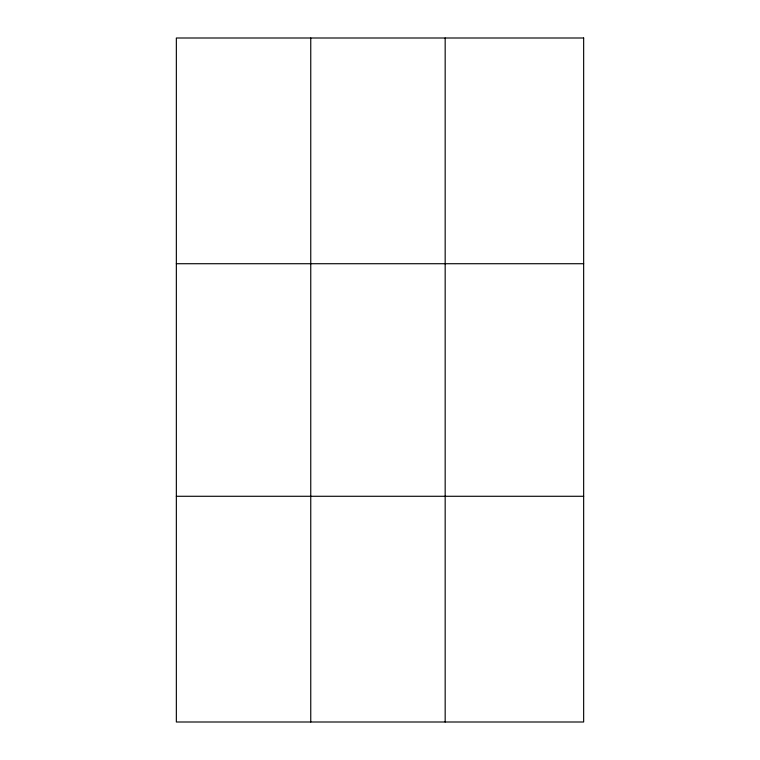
<?xml version="1.0" encoding="UTF-8"?>
<svg xmlns="http://www.w3.org/2000/svg" width="760" height="760" viewBox="0 0 760 760"><rect width="100%" height="100%" fill="white"/><g stroke="black" fill="none" stroke-linecap="round" stroke-linejoin="round"><path stroke-width="1.14" d="M310.755 722L310.755 38M445.17 722L445.17 38M176.349 263.72L583.651 263.72M176.349 496.28L583.651 496.28M583.651 38L583.651 722L176.349 722L176.349 38L583.651 38"/></g></svg>
